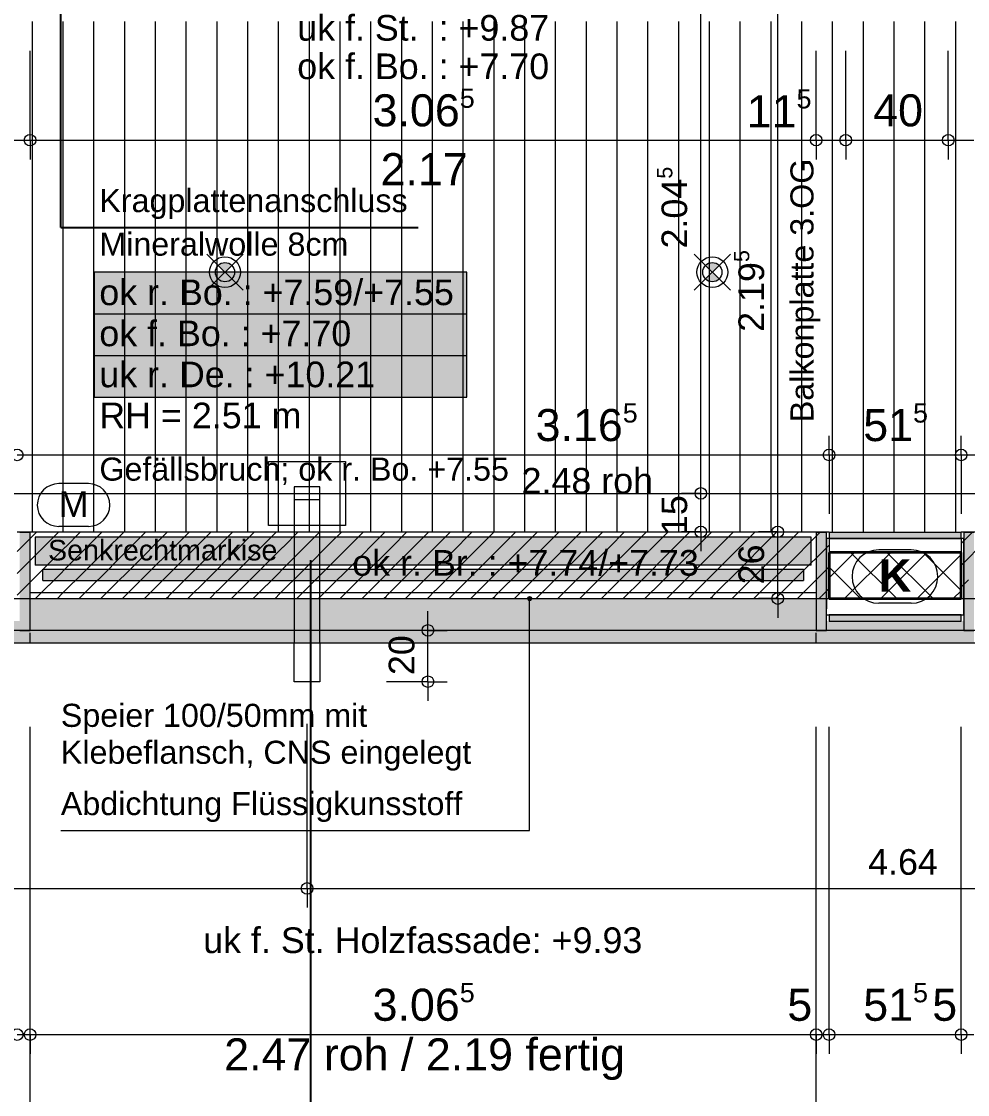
# Model space of a CAD drawing. Header units: metres. Extents: x 0.003 to 0.843, y 0.003 to 0.597.
# Drawn here: x 0.4985 to 0.5723, y 0.0739 to 0.1575 of the extents above; entities that cross this region are included whole.
import ezdxf

# ---------------------------------------------------------------- set-up
doc = ezdxf.new("R2010")
doc.units = ezdxf.units.M
for name, pattern in [('AUSGEZOGEN', [0]), ('LINIE_23', [0.0079, 0.004, -0.0013, 0, -0.0013, 0, -0.0013]), ('PUNKT2', [3.175, 0, -3.175]), ('STRICHLINIE', [19.05, 12.7, -6.35]), ('STRICHPUNKT', [25.4, 12.7, -6.35, 0, -6.35])]:
    doc.linetypes.add(name, pattern=pattern)
for name, color, linetype, lineweight in [('Allgemein', 7, 'AUSGEZOGEN', 18), ('Ausbau Raeume', 7, 'AUSGEZOGEN', 18), ('Bauachsen grob', 7, 'STRICHPUNKT', 13), ('Beton Ansicht', 7, 'AUSGEZOGEN', 13), ('Beton verdeckt vorne', 7, 'STRICHLINIE', 13), ('Bodenplatte', 7, 'AUSGEZOGEN', 18), ('Decke', 7, 'AUSGEZOGEN', 35), ('Detailmasse', 7, 'AUSGEZOGEN', 13), ('Dichtung', 240, 'AUSGEZOGEN', 13), ('Elektro Apparate', 251, 'AUSGEZOGEN', 18), ('Elektro Text', 251, 'AUSGEZOGEN', 18), ('Entwaesserungsb._ Retentionb', 251, 'AUSGEZOGEN', 25), ('Holz Fassadenverkleidung', 7, 'AUSGEZOGEN', 18), ('Holzgelaender', 7, 'AUSGEZOGEN', 25), ('Konstruktion oben', 7, 'STRICHLINIE', 13), ('Rolladen', 7, 'AUSGEZOGEN', 13), ('Spengler', 7, 'AUSGEZOGEN', 18), ('Text Decke', 7, 'AUSGEZOGEN', 25), ('Text Koten', 7, 'AUSGEZOGEN', 25), ('Text Werkplan Ausfuehrung', 7, 'AUSGEZOGEN', 25), ('Unterkonstruktion', 7, 'AUSGEZOGEN', 18), ('Vermassung Decke', 180, 'STRICHLINIE', 25), ('Vorhangbrett', 7, 'AUSGEZOGEN', 13), ('Wand Beton bewehrt', 7, 'AUSGEZOGEN', 35), ('Werkplan- Ausfuehrungsmasse', 7, 'AUSGEZOGEN', 13)]:
    doc.layers.add(name, color=color, linetype=linetype, lineweight=lineweight)
doc.styles.add('ARIAL', font='ARIAL.TTF')

msp = doc.modelspace()

# ---------------------------------------------------------------- hatches: boundary and pattern name
at = {"layer": 'Allgemein', "linetype": 'AUSGEZOGEN', "lineweight": 13}
for points in [[(0.49836, 0.1177), (0.49836, 0.11006), (0.49916, 0.11006), (0.49916, 0.1177)], [(0.56126, 0.11006), (0.56126, 0.1177), (0.56046, 0.1177), (0.56046, 0.11006)], [(0.56146, 0.11722), (0.57176, 0.11722), (0.57176, 0.1177), (0.56146, 0.1177)], [(0.57196, 0.1177), (0.57196, 0.11006), (0.57276, 0.11006), (0.57276, 0.1177)], [(0.57176, 0.11126), (0.56146, 0.11126), (0.56146, 0.11078), (0.57176, 0.11078)]]:
    msp.add_hatch(color=32, dxfattribs=at).paths.add_polyline_path(points)
at = {"layer": 'Elektro Apparate', "linetype": 'AUSGEZOGEN', "lineweight": 18}
h = msp.add_hatch(color=40, dxfattribs=at)
h.paths.add_polyline_path([(0.51489, 0.13746), (0.51436, 0.13799), (0.51383, 0.13746), (0.513892, 0.137404), (0.514193, 0.137259), (0.514527, 0.137259), (0.514828, 0.137404)])
h.paths.add_polyline_path([(0.51383, 0.13852), (0.51436, 0.13799), (0.51489, 0.13852), (0.514828, 0.138576), (0.514527, 0.138721), (0.514193, 0.138721), (0.513892, 0.138576)])
h = msp.add_hatch(color=40, dxfattribs=at)
h.paths.add_polyline_path([(0.55289, 0.13746), (0.55236, 0.13799), (0.55183, 0.13746), (0.551892, 0.137404), (0.552193, 0.137259), (0.552527, 0.137259), (0.552828, 0.137404)])
h.paths.add_polyline_path([(0.55183, 0.13852), (0.55236, 0.13799), (0.55289, 0.13852), (0.552828, 0.138576), (0.552527, 0.138721), (0.552193, 0.138721), (0.551892, 0.138576)])
at = {"layer": 'Holzgelaender', "linetype": 'AUSGEZOGEN', "lineweight": 13}
msp.add_hatch(color=254, dxfattribs=at).paths.add_polyline_path([(0.50016, 0.11484), (0.50016, 0.11394), (0.55946, 0.11394), (0.55946, 0.11484)])
at = {"layer": 'Rolladen', "linetype": 'AUSGEZOGEN', "lineweight": 13, "true_color": 0xf2edfc}
msp.add_hatch(color=7, dxfattribs=at).paths.add_polyline_path([(0.56006, 0.11734), (0.56006, 0.11514), (0.49956, 0.11514), (0.49956, 0.11734)], flags=16)
at = {"layer": 'Spengler', "linetype": 'AUSGEZOGEN', "lineweight": 13}
for points in [[(0.49916, 0.11254), (0.49916, 0.10906), (0.56046, 0.10906), (0.56046, 0.11254)], [(0.44956, 0.10906), (0.49916, 0.10906), (0.49916, 0.11006), (0.49836, 0.11006), (0.49836, 0.11078), (0.45036, 0.11078), (0.45036, 0.11006), (0.44956, 0.11006)], [(0.56046, 0.10906), (0.57276, 0.10906), (0.57276, 0.11006), (0.57196, 0.11006), (0.57196, 0.11078), (0.56126, 0.11078), (0.56126, 0.11006), (0.56046, 0.11006)]]:
    msp.add_hatch(color=254, dxfattribs=at).paths.add_polyline_path(points)
at = {"layer": 'Text Koten', "linetype": 'AUSGEZOGEN', "lineweight": 13}
msp.add_hatch(color=254, dxfattribs=at).paths.add_polyline_path([(0.50416, 0.13799), (0.50416, 0.128257), (0.533227, 0.128257), (0.533227, 0.13799)])
at = {"layer": 'Text Werkplan Ausfuehrung', "linetype": 'AUSGEZOGEN', "lineweight": 13}
for points in [[(0.537967, 0.11254), (0.538267, 0.11254), (0.538246, 0.112615)], [(0.537967, 0.11254), (0.538246, 0.112615), (0.537988, 0.112615)], [(0.537988, 0.112465), (0.538267, 0.11254), (0.537967, 0.11254)], [(0.537988, 0.112615), (0.538246, 0.112615), (0.538192, 0.112669)], [(0.537988, 0.112615), (0.538192, 0.112669), (0.538042, 0.112669)], [(0.537988, 0.112465), (0.538246, 0.112465), (0.538267, 0.11254)], [(0.538042, 0.112411), (0.538246, 0.112465), (0.537988, 0.112465)], [(0.538042, 0.112669), (0.538192, 0.112669), (0.538117, 0.11269)], [(0.538042, 0.112411), (0.538192, 0.112411), (0.538246, 0.112465)], [(0.538192, 0.112411), (0.538042, 0.112411), (0.538117, 0.11239)]]:
    msp.add_hatch(color=11, dxfattribs=at).paths.add_polyline_path(points)

# ---------------------------------------------------------------- linework, layer by layer
at = {"layer": 'Allgemein', "color": 7, "linetype": 'AUSGEZOGEN', "lineweight": 13}
for p, q in [((0.49916, 0.1177), (0.49836, 0.1177)), ((0.49916, 0.11614), (0.49916, 0.1177)), ((0.56126, 0.1177), (0.56046, 0.1177)), ((0.56046, 0.1177), (0.56046, 0.11614)), ((0.56126, 0.11722), (0.56126, 0.1177)), ((0.56126, 0.11614), (0.56126, 0.11722)), ((0.57176, 0.1177), (0.56146, 0.1177)), ((0.56146, 0.1177), (0.56146, 0.11722)), ((0.56146, 0.11722), (0.56166, 0.11722)), ((0.56166, 0.11722), (0.57156, 0.11722)), ((0.57156, 0.11722), (0.57176, 0.11722)), ((0.57176, 0.11722), (0.57176, 0.1177)), ((0.57196, 0.1177), (0.57196, 0.11722)), ((0.57276, 0.1177), (0.57196, 0.1177)), ((0.57196, 0.11722), (0.57196, 0.11654)), ((0.57196, 0.11654), (0.57196, 0.11126)), ((0.49916, 0.11006), (0.49916, 0.11614)), ((0.56046, 0.11614), (0.56046, 0.11006)), ((0.56126, 0.11174), (0.56126, 0.11614)), ((0.56126, 0.11126), (0.56126, 0.11174)), ((0.56126, 0.11006), (0.56126, 0.11126)), ((0.56166, 0.11126), (0.56146, 0.11126)), ((0.56146, 0.11126), (0.56146, 0.11078)), ((0.56146, 0.11078), (0.57176, 0.11078)), ((0.57156, 0.11126), (0.56166, 0.11126)), ((0.57176, 0.11126), (0.57156, 0.11126)), ((0.57176, 0.11078), (0.57176, 0.11126)), ((0.57196, 0.11126), (0.57196, 0.11078)), ((0.57196, 0.11078), (0.57196, 0.11006)), ((0.49836, 0.11006), (0.49916, 0.11006)), ((0.56046, 0.11006), (0.56126, 0.11006)), ((0.57196, 0.11006), (0.57276, 0.11006))]:
    msp.add_line(p, q, dxfattribs=at)
at = {"layer": 'Ausbau Raeume', "color": 254, "linetype": 'AUSGEZOGEN', "lineweight": 18}
for p, q in [((0.499342, 0.150346), (0.499342, 0.157532)), ((0.501742, 0.150346), (0.501742, 0.157532)), ((0.504142, 0.150346), (0.504142, 0.157532)), ((0.506542, 0.150346), (0.506542, 0.157532)), ((0.508942, 0.150346), (0.508942, 0.157532)), ((0.511342, 0.150346), (0.511342, 0.157532)), ((0.513742, 0.150346), (0.513742, 0.157532)), ((0.516142, 0.150346), (0.516142, 0.157532)), ((0.518542, 0.150346), (0.518542, 0.157532)), ((0.520942, 0.150346), (0.520942, 0.157532)), ((0.523342, 0.150346), (0.523342, 0.157532)), ((0.525742, 0.150346), (0.525742, 0.157532)), ((0.528142, 0.150346), (0.528142, 0.157532)), ((0.530542, 0.150346), (0.530542, 0.157532)), ((0.532942, 0.150346), (0.532942, 0.157532)), ((0.535342, 0.150346), (0.535342, 0.157532)), ((0.537742, 0.150346), (0.537742, 0.157532)), ((0.540142, 0.150346), (0.540142, 0.157532)), ((0.542542, 0.150346), (0.542542, 0.157532)), ((0.544942, 0.150346), (0.544942, 0.157532)), ((0.547342, 0.150346), (0.547342, 0.157532)), ((0.549742, 0.150346), (0.549742, 0.157532)), ((0.552142, 0.150346), (0.552142, 0.157532)), ((0.554542, 0.150346), (0.554542, 0.157532)), ((0.556942, 0.150346), (0.556942, 0.157532)), ((0.559342, 0.150346), (0.559342, 0.157532)), ((0.561742, 0.150346), (0.561742, 0.157532)), ((0.564142, 0.150346), (0.564142, 0.157532)), ((0.566542, 0.150346), (0.566542, 0.157532)), ((0.568942, 0.150346), (0.568942, 0.157532)), ((0.571342, 0.150346), (0.571342, 0.157532)), ((0.499342, 0.143146), (0.499342, 0.150332)), ((0.501742, 0.143146), (0.501742, 0.150332)), ((0.504142, 0.143146), (0.504142, 0.150332)), ((0.506542, 0.143146), (0.506542, 0.150332)), ((0.508942, 0.143146), (0.508942, 0.150332)), ((0.511342, 0.143146), (0.511342, 0.150332)), ((0.513742, 0.143146), (0.513742, 0.150332)), ((0.516142, 0.143146), (0.516142, 0.150332)), ((0.518542, 0.143146), (0.518542, 0.150332)), ((0.520942, 0.143146), (0.520942, 0.150332)), ((0.523342, 0.143146), (0.523342, 0.150332)), ((0.525742, 0.143146), (0.525742, 0.150332)), ((0.528142, 0.143146), (0.528142, 0.150332)), ((0.530542, 0.143146), (0.530542, 0.150332)), ((0.532942, 0.143146), (0.532942, 0.150332)), ((0.535342, 0.143146), (0.535342, 0.150332)), ((0.537742, 0.143146), (0.537742, 0.150332)), ((0.540142, 0.143146), (0.540142, 0.150332)), ((0.542542, 0.143146), (0.542542, 0.150332)), ((0.544942, 0.143146), (0.544942, 0.150332)), ((0.547342, 0.143146), (0.547342, 0.150332)), ((0.549742, 0.143146), (0.549742, 0.150332)), ((0.552142, 0.143146), (0.552142, 0.150332)), ((0.554542, 0.143146), (0.554542, 0.150332)), ((0.556942, 0.143146), (0.556942, 0.150332)), ((0.559342, 0.143146), (0.559342, 0.150332)), ((0.561742, 0.143146), (0.561742, 0.150332)), ((0.564142, 0.143146), (0.564142, 0.150332)), ((0.566542, 0.143146), (0.566542, 0.150332)), ((0.568942, 0.143146), (0.568942, 0.150332)), ((0.571342, 0.143146), (0.571342, 0.150332)), ((0.499342, 0.135946), (0.499342, 0.143132)), ((0.501742, 0.135946), (0.501742, 0.143132)), ((0.504142, 0.135946), (0.504142, 0.143132)), ((0.506542, 0.135946), (0.506542, 0.143132)), ((0.508942, 0.135946), (0.508942, 0.143132)), ((0.511342, 0.135946), (0.511342, 0.143132)), ((0.513742, 0.135946), (0.513742, 0.143132)), ((0.516142, 0.135946), (0.516142, 0.143132)), ((0.518542, 0.135946), (0.518542, 0.143132)), ((0.520942, 0.135946), (0.520942, 0.143132)), ((0.523342, 0.135946), (0.523342, 0.143132)), ((0.525742, 0.135946), (0.525742, 0.143132)), ((0.528142, 0.135946), (0.528142, 0.143132)), ((0.530542, 0.135946), (0.530542, 0.143132)), ((0.532942, 0.135946), (0.532942, 0.143132)), ((0.535342, 0.135946), (0.535342, 0.143132)), ((0.537742, 0.135946), (0.537742, 0.143132)), ((0.540142, 0.135946), (0.540142, 0.143132)), ((0.542542, 0.135946), (0.542542, 0.143132)), ((0.544942, 0.135946), (0.544942, 0.143132)), ((0.547342, 0.135946), (0.547342, 0.143132)), ((0.549742, 0.135946), (0.549742, 0.143132)), ((0.552142, 0.135946), (0.552142, 0.143132)), ((0.554542, 0.135946), (0.554542, 0.143132)), ((0.556942, 0.135946), (0.556942, 0.143132)), ((0.559342, 0.135946), (0.559342, 0.143132)), ((0.561742, 0.135946), (0.561742, 0.143132)), ((0.564142, 0.135946), (0.564142, 0.143132)), ((0.566542, 0.135946), (0.566542, 0.143132)), ((0.568942, 0.135946), (0.568942, 0.143132)), ((0.571342, 0.135946), (0.571342, 0.143132)), ((0.499342, 0.128746), (0.499342, 0.135932)), ((0.501742, 0.128746), (0.501742, 0.135932)), ((0.504142, 0.128746), (0.504142, 0.135932)), ((0.506542, 0.128746), (0.506542, 0.135932)), ((0.508942, 0.128746), (0.508942, 0.135932)), ((0.511342, 0.128746), (0.511342, 0.135932)), ((0.513742, 0.128746), (0.513742, 0.135932)), ((0.516142, 0.128746), (0.516142, 0.135932)), ((0.518542, 0.128746), (0.518542, 0.135932)), ((0.520942, 0.128746), (0.520942, 0.135932)), ((0.523342, 0.128746), (0.523342, 0.135932)), ((0.525742, 0.128746), (0.525742, 0.135932)), ((0.528142, 0.128746), (0.528142, 0.135932)), ((0.530542, 0.128746), (0.530542, 0.135932)), ((0.532942, 0.128746), (0.532942, 0.135932)), ((0.535342, 0.128746), (0.535342, 0.135932)), ((0.537742, 0.128746), (0.537742, 0.135932)), ((0.540142, 0.128746), (0.540142, 0.135932)), ((0.542542, 0.128746), (0.542542, 0.135932)), ((0.544942, 0.128746), (0.544942, 0.135932)), ((0.547342, 0.128746), (0.547342, 0.135932)), ((0.549742, 0.128746), (0.549742, 0.135932)), ((0.552142, 0.128746), (0.552142, 0.135932)), ((0.554542, 0.128746), (0.554542, 0.135932)), ((0.556942, 0.128746), (0.556942, 0.135932)), ((0.559342, 0.128746), (0.559342, 0.135932)), ((0.561742, 0.128746), (0.561742, 0.135932)), ((0.564142, 0.128746), (0.564142, 0.135932)), ((0.566542, 0.128746), (0.566542, 0.135932)), ((0.568942, 0.128746), (0.568942, 0.135932)), ((0.571342, 0.128746), (0.571342, 0.135932)), ((0.499342, 0.121546), (0.499342, 0.128732)), ((0.501742, 0.121546), (0.501742, 0.128732)), ((0.504142, 0.121546), (0.504142, 0.128732)), ((0.506542, 0.121546), (0.506542, 0.128732)), ((0.508942, 0.121546), (0.508942, 0.128732)), ((0.511342, 0.121546), (0.511342, 0.128732)), ((0.513742, 0.121546), (0.513742, 0.128732)), ((0.516142, 0.121546), (0.516142, 0.128732)), ((0.518542, 0.121546), (0.518542, 0.128732)), ((0.520942, 0.121546), (0.520942, 0.128732)), ((0.523342, 0.121546), (0.523342, 0.128732)), ((0.525742, 0.121546), (0.525742, 0.128732)), ((0.528142, 0.121546), (0.528142, 0.128732)), ((0.530542, 0.121546), (0.530542, 0.128732)), ((0.532942, 0.121546), (0.532942, 0.128732)), ((0.535342, 0.121546), (0.535342, 0.128732)), ((0.537742, 0.121546), (0.537742, 0.128732)), ((0.540142, 0.121546), (0.540142, 0.128732)), ((0.542542, 0.121546), (0.542542, 0.128732)), ((0.544942, 0.121546), (0.544942, 0.128732)), ((0.547342, 0.121546), (0.547342, 0.128732)), ((0.549742, 0.121546), (0.549742, 0.128732)), ((0.552142, 0.121546), (0.552142, 0.128732)), ((0.554542, 0.121546), (0.554542, 0.128732)), ((0.556942, 0.121546), (0.556942, 0.128732)), ((0.559342, 0.121546), (0.559342, 0.128732)), ((0.561742, 0.121546), (0.561742, 0.128732)), ((0.564142, 0.121546), (0.564142, 0.128732)), ((0.566542, 0.121546), (0.566542, 0.128732)), ((0.568942, 0.121546), (0.568942, 0.128732)), ((0.571342, 0.121546), (0.571342, 0.128732)), ((0.499342, 0.11774), (0.499342, 0.121532)), ((0.501742, 0.11774), (0.501742, 0.121532)), ((0.504142, 0.11774), (0.504142, 0.121532)), ((0.506542, 0.11774), (0.506542, 0.121532)), ((0.508942, 0.11774), (0.508942, 0.121532)), ((0.511342, 0.11774), (0.511342, 0.121532)), ((0.513742, 0.11774), (0.513742, 0.121532)), ((0.516142, 0.11774), (0.516142, 0.121532)), ((0.518542, 0.11774), (0.518542, 0.121532)), ((0.520942, 0.11774), (0.520942, 0.121532)), ((0.523342, 0.11774), (0.523342, 0.121532)), ((0.525742, 0.11774), (0.525742, 0.121532)), ((0.528142, 0.11774), (0.528142, 0.121532)), ((0.530542, 0.11774), (0.530542, 0.121532)), ((0.532942, 0.11774), (0.532942, 0.121532)), ((0.535342, 0.11774), (0.535342, 0.121532)), ((0.537742, 0.11774), (0.537742, 0.121532)), ((0.540142, 0.11774), (0.540142, 0.121532)), ((0.542542, 0.11774), (0.542542, 0.121532)), ((0.544942, 0.11774), (0.544942, 0.121532)), ((0.547342, 0.11774), (0.547342, 0.121532)), ((0.549742, 0.11774), (0.549742, 0.121532)), ((0.552142, 0.11774), (0.552142, 0.121532)), ((0.554542, 0.11774), (0.554542, 0.121532)), ((0.556942, 0.11774), (0.556942, 0.121532)), ((0.559342, 0.11774), (0.559342, 0.121532)), ((0.561742, 0.1177), (0.561742, 0.121532)), ((0.564142, 0.1177), (0.564142, 0.121532)), ((0.566542, 0.1177), (0.566542, 0.121532)), ((0.568942, 0.1177), (0.568942, 0.121532)), ((0.571342, 0.1177), (0.571342, 0.121532))]:
    msp.add_line(p, q, dxfattribs=at)
at = {"layer": 'Bauachsen grob', "color": 32, "linetype": 'LINIE_23', "lineweight": 25, "true_color": 0xc36e14}
msp.add_line((0.52106, 0.01554), (0.52106, 0.58264), dxfattribs=at)
at = {"layer": 'Beton Ansicht', "color": 7, "linetype": 'AUSGEZOGEN', "lineweight": 13}
for p, q in [((0.49816, 0.11774), (0.56146, 0.11774)), ((0.56146, 0.11774), (0.56146, 0.1177)), ((0.57176, 0.11774), (0.57176, 0.1177)), ((0.57176, 0.11774), (0.62836, 0.11774))]:
    msp.add_line(p, q, dxfattribs=at)
at = {"layer": 'Beton verdeckt vorne', "color": 7, "linetype": 'STRICHLINIE', "lineweight": 13}
for p, q in [((0.56146, 0.1177), (0.56146, 0.11614)), ((0.57176, 0.11722), (0.57176, 0.11614)), ((0.49916, 0.11254), (0.56046, 0.11254))]:
    msp.add_line(p, q, dxfattribs=at)
at = {"layer": 'Bodenplatte', "color": 92, "linetype": 'STRICHLINIE', "lineweight": 18}
msp.add_line((0.31516, 0.11254), (0.63356, 0.11254), dxfattribs=at)
at = {"layer": 'Decke', "color": 92, "linetype": 'STRICHPUNKT', "lineweight": 18}
msp.add_line((0.31516, 0.11254), (0.63356, 0.11254), dxfattribs=at)
at = {"layer": 'Detailmasse', "color": 253, "linetype": 'AUSGEZOGEN', "lineweight": 13}
for p, q in [((0.55146, 0.12074), (0.55146, 0.16164)), ((0.55146, 0.12074), (0.54996, 0.12074)), ((0.55146, 0.12074), (0.55296, 0.12074)), ((0.55146, 0.12074), (0.55146, 0.12074)), ((0.55146, 0.11774), (0.55146, 0.12074)), ((0.55146, 0.11774), (0.54996, 0.11774)), ((0.55146, 0.11774), (0.55296, 0.11774)), ((0.55146, 0.11774), (0.55146, 0.11774)), ((0.55146, 0.11774), (0.55146, 0.11624))]:
    msp.add_line(p, q, dxfattribs=at)
at = {"layer": 'Detailmasse', "color": 240, "linetype": 'AUSGEZOGEN', "lineweight": 13}
for p, q in [((0.530188, 0.11006), (0.530188, 0.11156)), ((0.530188, 0.11006), (0.528688, 0.11006)), ((0.530188, 0.11006), (0.531688, 0.11006)), ((0.530188, 0.11006), (0.530188, 0.11006)), ((0.530188, 0.10606), (0.530188, 0.11006)), ((0.530188, 0.10606), (0.528688, 0.10606)), ((0.530188, 0.10606), (0.531688, 0.10606)), ((0.530188, 0.10606), (0.530188, 0.10456)), ((0.52076, 0.08994), (0.52076, 0.09144)), ((0.42796, 0.08994), (0.52076, 0.08994)), ((0.52076, 0.08994), (0.52076, 0.08844)), ((0.52076, 0.08994), (0.61356, 0.08994))]:
    msp.add_line(p, q, dxfattribs=at)
for points in [[(0.530188, 0.10606), (0.528836, 0.10606), (0.528836, 0.10606), (0.52696, 0.10606)], [(0.52076, 0.08994), (0.52076, 0.09064), (0.52076, 0.09064), (0.52076, 0.09064), (0.52076, 0.09064), (0.52076, 0.10278)]]:
    msp.add_lwpolyline(points, dxfattribs=at)
at = {"layer": 'Detailmasse', "color": 253, "linetype": 'AUSGEZOGEN', "lineweight": 13}
for centre in [(0.55146, 0.12074), (0.55146, 0.11774)]:
    msp.add_circle(centre, 0.00045, dxfattribs=at)
at = {"layer": 'Detailmasse', "color": 240, "linetype": 'AUSGEZOGEN', "lineweight": 13}
for centre in [(0.530188, 0.11006), (0.530188, 0.10606), (0.52076, 0.08994)]:
    msp.add_circle(centre, 0.00045, dxfattribs=at)
at = {"layer": 'Dichtung', "color": 21, "linetype": 'AUSGEZOGEN', "lineweight": 13, "true_color": 0xffa8a8}
for p, q in [((0.49816, 0.116199), (0.499701, 0.11774)), ((0.498944, 0.115286), (0.501061, 0.117403)), ((0.501066, 0.117408), (0.501398, 0.11774)), ((0.501914, 0.116559), (0.503095, 0.11774)), ((0.502763, 0.115711), (0.504792, 0.11774)), ((0.505732, 0.116983), (0.506489, 0.11774)), ((0.506581, 0.116135), (0.508186, 0.11774)), ((0.50743, 0.115286), (0.509547, 0.117403)), ((0.509551, 0.117408), (0.509883, 0.11774)), ((0.510399, 0.116559), (0.51158, 0.11774)), ((0.511248, 0.115711), (0.513277, 0.11774)), ((0.514218, 0.116983), (0.514974, 0.11774)), ((0.515066, 0.116135), (0.516671, 0.11774)), ((0.515915, 0.115286), (0.518032, 0.117403)), ((0.518036, 0.117408), (0.518368, 0.11774)), ((0.518885, 0.116559), (0.520065, 0.11774)), ((0.519733, 0.115711), (0.521763, 0.11774)), ((0.522703, 0.116983), (0.52346, 0.11774)), ((0.523552, 0.116135), (0.525157, 0.11774)), ((0.5244, 0.115286), (0.526517, 0.117403)), ((0.526521, 0.117408), (0.526854, 0.11774)), ((0.52737, 0.116559), (0.528551, 0.11774)), ((0.528218, 0.115711), (0.530248, 0.11774)), ((0.531188, 0.116983), (0.531945, 0.11774)), ((0.532037, 0.116135), (0.533642, 0.11774)), ((0.532885, 0.115286), (0.535002, 0.117403)), ((0.535007, 0.117408), (0.535339, 0.11774)), ((0.535855, 0.116559), (0.537036, 0.11774)), ((0.536704, 0.115711), (0.538733, 0.11774)), ((0.539674, 0.116983), (0.54043, 0.11774)), ((0.540522, 0.116135), (0.542127, 0.11774)), ((0.541371, 0.115286), (0.543488, 0.117403)), ((0.543492, 0.117408), (0.543824, 0.11774)), ((0.54434, 0.116559), (0.545521, 0.11774)), ((0.545189, 0.115711), (0.547218, 0.11774)), ((0.548159, 0.116983), (0.548915, 0.11774)), ((0.549007, 0.116135), (0.550612, 0.11774)), ((0.549856, 0.115286), (0.551973, 0.117403)), ((0.551977, 0.117408), (0.55231, 0.11774)), ((0.552826, 0.116559), (0.554007, 0.11774)), ((0.553674, 0.115711), (0.555704, 0.11774)), ((0.556644, 0.116983), (0.557401, 0.11774)), ((0.557493, 0.116135), (0.559098, 0.11774)), ((0.558341, 0.115286), (0.560458, 0.117403)), ((0.560463, 0.117408), (0.560795, 0.11774)), ((0.57176, 0.116826), (0.572674, 0.11774)), ((0.499793, 0.114438), (0.50191, 0.116555)), ((0.503611, 0.114862), (0.505728, 0.116979)), ((0.508278, 0.114438), (0.510395, 0.116555)), ((0.512096, 0.114862), (0.514214, 0.116979)), ((0.516763, 0.114438), (0.51888, 0.116555)), ((0.520582, 0.114862), (0.522699, 0.116979)), ((0.525249, 0.114438), (0.527366, 0.116555)), ((0.529067, 0.114862), (0.531184, 0.116979)), ((0.533734, 0.114438), (0.535851, 0.116555)), ((0.537552, 0.114862), (0.539669, 0.116979)), ((0.542219, 0.114438), (0.544336, 0.116555)), ((0.546038, 0.114862), (0.548155, 0.116979)), ((0.550704, 0.114438), (0.552822, 0.116555)), ((0.554523, 0.114862), (0.55664, 0.116979)), ((0.55919, 0.114438), (0.561307, 0.116555)), ((0.561311, 0.116559), (0.56146, 0.116708)), ((0.57176, 0.115129), (0.57361, 0.116979)), ((0.500641, 0.113589), (0.502758, 0.115706)), ((0.50446, 0.114014), (0.506577, 0.116131)), ((0.509127, 0.113589), (0.511244, 0.115706)), ((0.512945, 0.114014), (0.515062, 0.116131)), ((0.517612, 0.113589), (0.519729, 0.115706)), ((0.52143, 0.114014), (0.523547, 0.116131)), ((0.526097, 0.113589), (0.528214, 0.115706)), ((0.529916, 0.114014), (0.532033, 0.116131)), ((0.534582, 0.113589), (0.536699, 0.115706)), ((0.538401, 0.114014), (0.540518, 0.116131)), ((0.543068, 0.113589), (0.545185, 0.115706)), ((0.546886, 0.114014), (0.549003, 0.116131)), ((0.551553, 0.113589), (0.55367, 0.115706)), ((0.555371, 0.114014), (0.557488, 0.116131)), ((0.49816, 0.114502), (0.49894, 0.115282)), ((0.50149, 0.112741), (0.503607, 0.114858)), ((0.505308, 0.113165), (0.507425, 0.115282)), ((0.509975, 0.112741), (0.512092, 0.114858)), ((0.513793, 0.113165), (0.515911, 0.115282)), ((0.51846, 0.112741), (0.520577, 0.114858)), ((0.522279, 0.113165), (0.524396, 0.115282)), ((0.526946, 0.112741), (0.529063, 0.114858)), ((0.530764, 0.113165), (0.532881, 0.115282)), ((0.535431, 0.112741), (0.537548, 0.114858)), ((0.539249, 0.113165), (0.541366, 0.115282)), ((0.543916, 0.112741), (0.546033, 0.114858)), ((0.547735, 0.113165), (0.549852, 0.115282)), ((0.552402, 0.112741), (0.554519, 0.114858)), ((0.55622, 0.113165), (0.558337, 0.115282)), ((0.560038, 0.113589), (0.56146, 0.115011)), ((0.49816, 0.112805), (0.499789, 0.114434)), ((0.502986, 0.11254), (0.504455, 0.114009)), ((0.50638, 0.11254), (0.508274, 0.114434)), ((0.511471, 0.11254), (0.512941, 0.114009)), ((0.514865, 0.11254), (0.516759, 0.114434)), ((0.519957, 0.11254), (0.521426, 0.114009)), ((0.523351, 0.11254), (0.525244, 0.114434)), ((0.528442, 0.11254), (0.529911, 0.114009)), ((0.531836, 0.11254), (0.53373, 0.114434)), ((0.536927, 0.11254), (0.538397, 0.114009)), ((0.540321, 0.11254), (0.542215, 0.114434)), ((0.545412, 0.11254), (0.546882, 0.114009)), ((0.548807, 0.11254), (0.5507, 0.114434)), ((0.553898, 0.11254), (0.555367, 0.114009)), ((0.557292, 0.11254), (0.559185, 0.114434)), ((0.57176, 0.113432), (0.572338, 0.114009)), ((0.499592, 0.11254), (0.500637, 0.113585)), ((0.504683, 0.11254), (0.505304, 0.113161)), ((0.508077, 0.11254), (0.509122, 0.113585)), ((0.513168, 0.11254), (0.513789, 0.113161)), ((0.516563, 0.11254), (0.517608, 0.113585)), ((0.521654, 0.11254), (0.522275, 0.113161)), ((0.525048, 0.11254), (0.526093, 0.113585)), ((0.530139, 0.11254), (0.53076, 0.113161)), ((0.533533, 0.11254), (0.534578, 0.113585)), ((0.538624, 0.11254), (0.539245, 0.113161)), ((0.542018, 0.11254), (0.543063, 0.113585)), ((0.54711, 0.11254), (0.54773, 0.113161)), ((0.550504, 0.11254), (0.551549, 0.113585)), ((0.555595, 0.11254), (0.556216, 0.113161)), ((0.558989, 0.11254), (0.560034, 0.113585)), ((0.560887, 0.112741), (0.56146, 0.113314)), ((0.501289, 0.11254), (0.501486, 0.112737)), ((0.509774, 0.11254), (0.509971, 0.112737)), ((0.51826, 0.11254), (0.518456, 0.112737)), ((0.526745, 0.11254), (0.526941, 0.112737)), ((0.53523, 0.11254), (0.535427, 0.112737)), ((0.543715, 0.11254), (0.543912, 0.112737)), ((0.552201, 0.11254), (0.552397, 0.112737)), ((0.560686, 0.11254), (0.560883, 0.112737))]:
    msp.add_line(p, q, dxfattribs=at)
at = {"layer": 'Elektro Apparate', "color": 40, "linetype": 'AUSGEZOGEN', "lineweight": 18}
for p, q in [((0.512946, 0.139404), (0.515774, 0.136576)), ((0.512946, 0.136576), (0.515774, 0.139404)), ((0.550946, 0.139404), (0.553774, 0.136576)), ((0.550946, 0.136576), (0.553774, 0.139404))]:
    msp.add_line(p, q, dxfattribs=at)
for centre, radius in [((0.51436, 0.13799), 0.0012), ((0.55236, 0.13799), 0.0012), ((0.51436, 0.13799), 0.00075), ((0.55236, 0.13799), 0.00075)]:
    msp.add_circle(centre, radius, dxfattribs=at)
at = {"layer": 'Elektro Text', "color": 40, "linetype": 'AUSGEZOGEN', "lineweight": 18}
for p, q in [((0.503721, 0.1215), (0.501393, 0.1215)), ((0.503721, 0.118167), (0.501393, 0.118167))]:
    msp.add_line(p, q, dxfattribs=at)
for centre, start, end in [((0.501393, 0.119833), 90, 270), ((0.503721, 0.119833), 270, 90)]:
    msp.add_arc(centre, 0.001667, start, end, dxfattribs=at)
at = {"layer": 'Entwaesserungsb._ Retentionb', "color": 7, "linetype": 'PUNKT2', "lineweight": 13}
msp.add_line((0.47636, 0.12074), (0.62836, 0.12074), dxfattribs=at)
at = {"layer": 'Holz Fassadenverkleidung', "color": 7, "linetype": 'PUNKT2', "lineweight": 13}
msp.add_line((0.31268, 0.11006), (0.63604, 0.11006), dxfattribs=at)
at = {"layer": 'Holzgelaender', "color": 7, "linetype": 'AUSGEZOGEN', "lineweight": 13}
for p, q in [((0.50016, 0.11394), (0.50016, 0.11484)), ((0.50016, 0.11484), (0.55946, 0.11484)), ((0.55946, 0.11484), (0.55946, 0.11394)), ((0.50016, 0.11394), (0.55946, 0.11394))]:
    msp.add_line(p, q, dxfattribs=at)
at = {"layer": 'Konstruktion oben', "color": 7, "linetype": 'STRICHPUNKT', "lineweight": 18}
for p, q in [((0.49916, 0.11302), (0.56046, 0.11302)), ((0.63604, 0.11006), (0.31268, 0.11006))]:
    msp.add_line(p, q, dxfattribs=at)
at = {"layer": 'Rolladen', "color": 202, "linetype": 'STRICHPUNKT', "lineweight": 13}
for p, q in [((0.49956, 0.11734), (0.49956, 0.11514)), ((0.56006, 0.11734), (0.49956, 0.11734)), ((0.56006, 0.11514), (0.56006, 0.11734)), ((0.56006, 0.11514), (0.49956, 0.11514))]:
    msp.add_line(p, q, dxfattribs=at)
at = {"layer": 'Spengler', "color": 240, "linetype": 'PUNKT2', "lineweight": 13}
for p, q in [((0.51776, 0.12324), (0.52376, 0.12324)), ((0.51776, 0.11824), (0.51776, 0.12324)), ((0.52376, 0.12324), (0.52376, 0.11824)), ((0.52376, 0.11824), (0.51776, 0.11824))]:
    msp.add_line(p, q, dxfattribs=at)
at = {"layer": 'Spengler', "color": 240, "linetype": 'STRICHLINIE', "lineweight": 18}
for p, q in [((0.52176, 0.12124), (0.51976, 0.12124)), ((0.51976, 0.12124), (0.51976, 0.10906)), ((0.52176, 0.10906), (0.52176, 0.12124)), ((0.52176, 0.12024), (0.51976, 0.12024))]:
    msp.add_line(p, q, dxfattribs=at)
at = {"layer": 'Spengler', "color": 7, "linetype": 'AUSGEZOGEN', "lineweight": 13}
for p, q in [((0.49916, 0.11254), (0.56046, 0.11254)), ((0.49916, 0.10906), (0.49916, 0.10986)), ((0.56046, 0.10906), (0.56046, 0.10986)), ((0.63704, 0.10906), (0.31168, 0.10906))]:
    msp.add_line(p, q, dxfattribs=at)
at = {"layer": 'Spengler', "color": 240, "linetype": 'AUSGEZOGEN', "lineweight": 13}
for p, q in [((0.51976, 0.10606), (0.51976, 0.10906)), ((0.52176, 0.10906), (0.52176, 0.10606)), ((0.52176, 0.10606), (0.51976, 0.10606))]:
    msp.add_line(p, q, dxfattribs=at)
at = {"layer": 'Text Decke', "color": 92, "linetype": 'AUSGEZOGEN', "lineweight": 25}
for q in [(0.501566, 0.16244), (0.529432, 0.14147)]:
    msp.add_line((0.501566, 0.14147), q, dxfattribs=at)
at = {"layer": 'Text Koten', "color": 7, "linetype": 'AUSGEZOGEN', "lineweight": 13}
for p, q in [((0.50416, 0.13799), (0.50416, 0.128257)), ((0.533227, 0.13799), (0.50416, 0.13799)), ((0.533227, 0.128257), (0.533227, 0.13799)), ((0.50416, 0.134746), (0.533227, 0.134746)), ((0.50416, 0.131501), (0.533227, 0.131501)), ((0.50416, 0.128257), (0.533227, 0.128257))]:
    msp.add_line(p, q, dxfattribs=at)
at = {"layer": 'Text Werkplan Ausfuehrung', "color": 92, "linetype": 'AUSGEZOGEN', "lineweight": 13}
for p, q in [((0.567861, 0.11634), (0.565339, 0.11634)), ((0.567861, 0.112173), (0.565339, 0.112173))]:
    msp.add_line(p, q, dxfattribs=at)
at = {"layer": 'Text Werkplan Ausfuehrung', "color": 11, "linetype": 'AUSGEZOGEN', "lineweight": 13, "true_color": 0xff8c8c}
for p, q in [((0.537967, 0.11254), (0.537967, 0.11254)), ((0.538117, 0.11269), (0.538117, 0.11269)), ((0.538117, 0.094453), (0.538117, 0.11254)), ((0.538117, 0.11239), (0.538117, 0.11239)), ((0.538267, 0.11254), (0.538267, 0.11254)), ((0.50156, 0.094453), (0.538117, 0.094453))]:
    msp.add_line(p, q, dxfattribs=at)
msp.add_circle((0.538117, 0.11254), 0.00015, dxfattribs=at)
at = {"layer": 'Text Werkplan Ausfuehrung', "color": 92, "linetype": 'AUSGEZOGEN', "lineweight": 13}
for centre, start, end in [((0.565339, 0.114257), 90, 270), ((0.567861, 0.114257), 270, 90)]:
    msp.add_arc(centre, 0.002083, start, end, dxfattribs=at)
at = {"layer": 'Unterkonstruktion', "color": 7, "linetype": 'AUSGEZOGEN', "lineweight": 13}
for p, q in [((0.56146, 0.11722), (0.56126, 0.11722)), ((0.56126, 0.11722), (0.56126, 0.11614)), ((0.56166, 0.11722), (0.56146, 0.11722)), ((0.57156, 0.11722), (0.56166, 0.11722)), ((0.57176, 0.11722), (0.57156, 0.11722)), ((0.57196, 0.11722), (0.57176, 0.11722)), ((0.57196, 0.11654), (0.57196, 0.11722)), ((0.57196, 0.11126), (0.57196, 0.11654)), ((0.56126, 0.11614), (0.56126, 0.11174)), ((0.56146, 0.11254), (0.56146, 0.11614)), ((0.56146, 0.11614), (0.56166, 0.11614)), ((0.56166, 0.11614), (0.57156, 0.11614)), ((0.57156, 0.11614), (0.57176, 0.11614)), ((0.57176, 0.11614), (0.57176, 0.11254)), ((0.56166, 0.11254), (0.56146, 0.11254)), ((0.57156, 0.11254), (0.56166, 0.11254)), ((0.57176, 0.11254), (0.57156, 0.11254)), ((0.56126, 0.11126), (0.56146, 0.11126)), ((0.56146, 0.11126), (0.56166, 0.11126)), ((0.56166, 0.11126), (0.57156, 0.11126)), ((0.57156, 0.11126), (0.57176, 0.11126)), ((0.57176, 0.11126), (0.57196, 0.11126))]:
    msp.add_line(p, q, dxfattribs=at)
at = {"layer": 'Vermassung Decke', "color": 92, "linetype": 'AUSGEZOGEN', "lineweight": 13}
for p, q in [((0.55746, 0.11774), (0.55746, 0.16164)), ((0.55746, 0.11774), (0.55596, 0.11774)), ((0.55746, 0.11774), (0.55896, 0.11774)), ((0.55746, 0.11774), (0.55746, 0.11774)), ((0.55746, 0.11254), (0.55596, 0.11254)), ((0.55746, 0.11254), (0.55896, 0.11254)), ((0.55746, 0.11254), (0.55746, 0.11254)), ((0.55746, 0.11254), (0.55746, 0.11104))]:
    msp.add_line(p, q, dxfattribs=at)
msp.add_lwpolyline([(0.55746, 0.11254), (0.55746, 0.115029), (0.55746, 0.115029), (0.55746, 0.11774)], dxfattribs=at)
for centre in [(0.55746, 0.11774), (0.55746, 0.11254)]:
    msp.add_circle(centre, 0.00045, dxfattribs=at)
at = {"layer": 'Wand Beton bewehrt', "color": 7, "linetype": 'AUSGEZOGEN', "lineweight": 35}
for p, q in [((0.56166, 0.11614), (0.56146, 0.11614)), ((0.56146, 0.11614), (0.56146, 0.11254)), ((0.57156, 0.11614), (0.56166, 0.11614)), ((0.57176, 0.11614), (0.57156, 0.11614)), ((0.57176, 0.11254), (0.57176, 0.11614)), ((0.56146, 0.11254), (0.56166, 0.11254)), ((0.56166, 0.11254), (0.57156, 0.11254)), ((0.57156, 0.11254), (0.57176, 0.11254))]:
    msp.add_line(p, q, dxfattribs=at)
at = {"layer": 'Wand Beton bewehrt', "color": 7, "linetype": 'AUSGEZOGEN', "lineweight": 13}
for p, q in [((0.56146, 0.114163), (0.563437, 0.11614)), ((0.562666, 0.11254), (0.566266, 0.11614)), ((0.566745, 0.11254), (0.563145, 0.11614)), ((0.565494, 0.11254), (0.569094, 0.11614)), ((0.569573, 0.11254), (0.565973, 0.11614)), ((0.568323, 0.11254), (0.57176, 0.115977)), ((0.57176, 0.113181), (0.568801, 0.11614)), ((0.57176, 0.11601), (0.57163, 0.11614)), ((0.563916, 0.11254), (0.56146, 0.114996)), ((0.571151, 0.11254), (0.57176, 0.113149))]:
    msp.add_line(p, q, dxfattribs=at)
at = {"layer": 'Werkplan- Ausfuehrungsmasse', "color": 7, "linetype": 'AUSGEZOGEN', "lineweight": 13}
for p, q in [((0.49916, 0.14828), (0.49916, 0.14978)), ((0.56046, 0.14828), (0.56046, 0.14978)), ((0.56276, 0.14828), (0.56276, 0.14978)), ((0.57076, 0.14828), (0.57076, 0.14978)), ((0.49686, 0.14828), (0.49916, 0.14828)), ((0.49916, 0.14828), (0.49916, 0.14678)), ((0.49916, 0.14828), (0.56046, 0.14828)), ((0.56046, 0.14828), (0.56046, 0.14678)), ((0.56046, 0.14828), (0.56276, 0.14828)), ((0.56276, 0.14828), (0.56276, 0.14678)), ((0.56276, 0.14828), (0.57076, 0.14828)), ((0.57076, 0.14828), (0.57076, 0.14678)), ((0.57076, 0.14828), (0.57276, 0.14828)), ((0.56146, 0.12374), (0.56146, 0.12524)), ((0.57176, 0.12374), (0.57176, 0.12524)), ((0.49816, 0.12374), (0.56146, 0.12374)), ((0.56146, 0.12374), (0.56146, 0.12224)), ((0.56146, 0.12374), (0.57176, 0.12374)), ((0.57176, 0.12374), (0.57176, 0.12224)), ((0.57176, 0.12374), (0.62836, 0.12374)), ((0.49916, 0.07854), (0.49916, 0.08004)), ((0.56046, 0.07854), (0.56046, 0.08004)), ((0.56146, 0.07854), (0.56146, 0.08004)), ((0.57176, 0.07854), (0.57176, 0.08004)), ((0.49816, 0.07854), (0.49916, 0.07854)), ((0.49916, 0.07854), (0.49916, 0.07704)), ((0.49916, 0.07854), (0.56046, 0.07854)), ((0.56046, 0.07854), (0.56046, 0.07704)), ((0.56046, 0.07854), (0.56146, 0.07854)), ((0.56146, 0.07854), (0.56146, 0.07704)), ((0.56146, 0.07854), (0.57176, 0.07854)), ((0.57176, 0.07854), (0.57176, 0.07704)), ((0.57176, 0.07854), (0.57276, 0.07854))]:
    msp.add_line(p, q, dxfattribs=at)
for points in [[(0.49916, 0.14828), (0.49916, 0.148905), (0.49916, 0.148905), (0.49916, 0.148905), (0.49916, 0.148905), (0.49916, 0.148905), (0.49916, 0.148905), (0.49916, 0.148905), (0.49916, 0.148905), (0.49916, 0.148905), (0.49916, 0.148905), (0.49916, 0.148905), (0.49916, 0.148905), (0.49916, 0.148905), (0.49916, 0.148905), (0.49916, 0.149021), (0.49916, 0.149021), (0.49916, 0.149037), (0.49916, 0.149037), (0.49916, 0.15524)], [(0.56046, 0.14828), (0.56046, 0.148905), (0.56046, 0.148905), (0.56046, 0.148905), (0.56046, 0.148905), (0.56046, 0.148905), (0.56046, 0.148905), (0.56046, 0.148905), (0.56046, 0.148905), (0.56046, 0.148905), (0.56046, 0.148905), (0.56046, 0.148905), (0.56046, 0.148905), (0.56046, 0.148905), (0.56046, 0.148905), (0.56046, 0.15524)], [(0.56276, 0.14828), (0.56276, 0.148905), (0.56276, 0.148905), (0.56276, 0.148905), (0.56276, 0.148905), (0.56276, 0.148905), (0.56276, 0.148905), (0.56276, 0.148905), (0.56276, 0.148905), (0.56276, 0.148905), (0.56276, 0.148905), (0.56276, 0.148905), (0.56276, 0.148905), (0.56276, 0.148905), (0.56276, 0.148905), (0.56276, 0.15524)], [(0.57076, 0.14828), (0.57076, 0.148905), (0.57076, 0.148905), (0.57076, 0.148905), (0.57076, 0.148905), (0.57076, 0.148905), (0.57076, 0.148905), (0.57076, 0.148905), (0.57076, 0.148905), (0.57076, 0.148905), (0.57076, 0.148905), (0.57076, 0.148905), (0.57076, 0.148905), (0.57076, 0.15524)], [(0.56146, 0.12374), (0.56146, 0.120792), (0.56146, 0.120792), (0.56146, 0.11914)], [(0.57176, 0.12374), (0.57176, 0.120641), (0.57176, 0.120641), (0.57176, 0.11914)], [(0.49916, 0.07854), (0.49916, 0.0792), (0.49916, 0.0792), (0.49916, 0.079205), (0.49916, 0.079205), (0.49916, 0.079217), (0.49916, 0.079217), (0.49916, 0.079226), (0.49916, 0.079226), (0.49916, 0.079315), (0.49916, 0.079315), (0.49916, 0.079315), (0.49916, 0.079315), (0.49916, 0.079315), (0.49916, 0.079315), (0.49916, 0.10254)], [(0.56046, 0.07854), (0.56046, 0.07917), (0.56046, 0.07917), (0.56046, 0.079185), (0.56046, 0.079185), (0.56046, 0.079198), (0.56046, 0.079198), (0.56046, 0.079315), (0.56046, 0.079315), (0.56046, 0.079315), (0.56046, 0.079315), (0.56046, 0.10254)], [(0.56146, 0.07854), (0.56146, 0.079169), (0.56146, 0.079169), (0.56146, 0.079185), (0.56146, 0.079185), (0.56146, 0.079197), (0.56146, 0.079197), (0.56146, 0.079315), (0.56146, 0.079315), (0.56146, 0.079315), (0.56146, 0.079315), (0.56146, 0.10254)], [(0.57176, 0.07854), (0.57176, 0.079179), (0.57176, 0.079179), (0.57176, 0.079193), (0.57176, 0.079193), (0.57176, 0.079315), (0.57176, 0.079315), (0.57176, 0.10254)], [(0.49916, 0.05854), (0.49916, 0.059315), (0.49916, 0.059315), (0.49916, 0.059315), (0.49916, 0.059315), (0.49916, 0.059315), (0.49916, 0.059315), (0.49916, 0.09078)], [(0.56046, 0.05854), (0.56046, 0.059315), (0.56046, 0.059315), (0.56046, 0.059315), (0.56046, 0.059315), (0.56046, 0.09078)]]:
    msp.add_lwpolyline(points, dxfattribs=at)
for centre in [(0.49916, 0.14828), (0.56046, 0.14828), (0.56276, 0.14828), (0.57076, 0.14828), (0.49816, 0.12374), (0.56146, 0.12374), (0.57176, 0.12374), (0.49816, 0.07854), (0.49916, 0.07854), (0.56046, 0.07854), (0.56146, 0.07854), (0.57176, 0.07854)]:
    msp.add_circle(centre, 0.00045, dxfattribs=at)

# ---------------------------------------------------------------- texts
at = {"layer": 'Detailmasse', "color": 253, "linetype": 'AUSGEZOGEN', "lineweight": 13, "attachment_point": 7, "rotation": 90, "style": 'ARIAL'}
for s, insert, char_height, width in [('5', (0.549259, 0.145276), 0.0012, 0.0006), ('2.04', (0.550426, 0.139838), 0.002, 0.001), ('15', (0.550426, 0.117494), 0.002, 0.001)]:
    msp.add_mtext(s, dxfattribs=dict(at, insert=insert, char_height=char_height, width=width))
at = {"layer": 'Detailmasse', "color": 240, "linetype": 'AUSGEZOGEN', "lineweight": 13, "insert": (0.529154, 0.106573), "char_height": 0.002, "width": 0.001, "attachment_point": 7, "rotation": 90, "style": 'ARIAL'}
msp.add_mtext('20', dxfattribs=at)
at = {"layer": 'Detailmasse', "color": 240, "linetype": 'AUSGEZOGEN', "lineweight": 13, "insert": (0.564509, 0.090974), "char_height": 0.002, "width": 0.001, "attachment_point": 7, "style": 'ARIAL'}
msp.add_mtext('4.64', dxfattribs=at)
at = {"layer": 'Elektro Text', "color": 40, "linetype": 'AUSGEZOGEN', "lineweight": 18, "insert": (0.501393, 0.1189), "char_height": 0.002, "width": 0.001, "attachment_point": 7, "style": 'ARIAL'}
msp.add_mtext('M', dxfattribs=at)
at = {"layer": 'Entwaesserungsb._ Retentionb', "color": 7, "linetype": 'AUSGEZOGEN', "lineweight": 13, "insert": (0.504566, 0.1214), "char_height": 0.0018, "width": 0.0009, "attachment_point": 7, "style": 'ARIAL'}
msp.add_mtext('Gefällsbruch;\\~ok\\~r.\\~Bo.\\~+7.55', dxfattribs=at)
at = {"layer": 'Text Decke', "color": 92, "linetype": 'AUSGEZOGEN', "lineweight": 25, "char_height": 0.0018, "width": 0.0009, "attachment_point": 7, "style": 'ARIAL'}
for s, insert in [('Kragplattenanschluss\\~', (0.504562, 0.14213)), ('Mineralwolle\\~8cm', (0.504562, 0.13925))]:
    msp.add_mtext(s, dxfattribs=dict(at, insert=insert))
at = {"layer": 'Text Koten', "color": 7, "linetype": 'AUSGEZOGEN', "lineweight": 25, "char_height": 0.002, "width": 0.001, "attachment_point": 7, "style": 'ARIAL'}
for s, insert in [('uk\\~f.\\~St.\\~\\~:\\~+9.87', (0.519993, 0.156013)), ('ok\\~f.\\~Bo.\\~:\\~+7.70', (0.519993, 0.153013)), ('ok\\~r.\\~Br.\\~:\\~+7.74/+7.73', (0.524285, 0.114296)), ('uk\\~f.\\~St.\\~Holzfassade:\\~+9.93', (0.51266, 0.084873))]:
    msp.add_mtext(s, dxfattribs=dict(at, insert=insert))
at = {"layer": 'Text Koten', "color": 7, "linetype": 'AUSGEZOGEN', "lineweight": 13, "char_height": 0.002, "width": 0.001, "attachment_point": 7, "style": 'ARIAL'}
for s, insert in [('ok\\~r.\\~Bo.\\~:\\~+7.59/+7.55', (0.50456, 0.13539)), ('ok\\~f.\\~Bo.\\~:\\~+7.70', (0.50456, 0.13219)), ('uk\\~r.\\~De.\\~:\\~+10.21', (0.50456, 0.12899)), ('RH\\~=\\~2.51\\~m', (0.50456, 0.12579))]:
    msp.add_mtext(s, dxfattribs=dict(at, insert=insert))
at = {"layer": 'Text Werkplan Ausfuehrung', "color": 92, "linetype": 'AUSGEZOGEN', "lineweight": 13, "insert": (0.565339, 0.11309), "char_height": 0.0025, "width": 0.00125, "attachment_point": 7, "style": 'ARIAL'}
msp.add_mtext('\\fArial|i0|b1|c0|p0;K', dxfattribs=at)
at = {"layer": 'Text Werkplan Ausfuehrung', "color": 240, "linetype": 'AUSGEZOGEN', "lineweight": 25, "char_height": 0.0018, "width": 0.0009, "attachment_point": 7, "style": 'ARIAL'}
for s, insert in [('Speier\\~100/50mm\\~mit', (0.50156, 0.101993)), ('Klebeflansch,\\~CNS\\~eingelegt', (0.50156, 0.099113))]:
    msp.add_mtext(s, dxfattribs=dict(at, insert=insert))
at = {"layer": 'Text Werkplan Ausfuehrung', "color": 11, "linetype": 'AUSGEZOGEN', "lineweight": 25, "true_color": 0xff8c8c, "insert": (0.50156, 0.095113), "char_height": 0.0018, "width": 0.0009, "attachment_point": 7, "style": 'ARIAL'}
msp.add_mtext('Abdichtung\\~Flüssigkunsstoff', dxfattribs=at)
at = {"layer": 'Vermassung Decke', "color": 92, "linetype": 'AUSGEZOGEN', "lineweight": 13, "attachment_point": 7, "rotation": 90, "style": 'ARIAL'}
for s, insert, char_height, width in [('Balkonplatte\\~3.OG', (0.560792, 0.126295), 0.0018, 0.0009), ('5', (0.555259, 0.138776), 0.0012, 0.0006), ('2.19', (0.556426, 0.133338), 0.002, 0.001), ('26', (0.556426, 0.11365), 0.002, 0.001)]:
    msp.add_mtext(s, dxfattribs=dict(at, insert=insert, char_height=char_height, width=width))
at = {"layer": 'Vorhangbrett', "color": 191, "linetype": 'AUSGEZOGEN', "lineweight": 13, "true_color": 0xbe96ea, "insert": (0.50056, 0.115493), "char_height": 0.0016, "width": 0.0008, "attachment_point": 7, "style": 'ARIAL'}
msp.add_mtext('Senkrechtmarkise', dxfattribs=at)
at = {"layer": 'Werkplan- Ausfuehrungsmasse', "color": 7, "linetype": 'AUSGEZOGEN', "lineweight": 13, "attachment_point": 7, "style": 'ARIAL'}
for s, insert, char_height, width in [('5', (0.532668, 0.150783), 0.0015, 0.00075), ('3.06', (0.525871, 0.149324), 0.0025, 0.00125), ('11', (0.555044, 0.14928), 0.0025, 0.00125), ('5', (0.558928, 0.150738), 0.0015, 0.00075), ('40', (0.564901, 0.149323), 0.0025, 0.00125), ('2.17', (0.526491, 0.14477), 0.0025, 0.00125), ('3.16', (0.53858, 0.124784), 0.0025, 0.00125), ('5', (0.545377, 0.126243), 0.0015, 0.00075), ('51', (0.564127, 0.124783), 0.0025, 0.00125), ('5', (0.568012, 0.126241), 0.0015, 0.00075), ('2.48\\~roh', (0.537488, 0.120698), 0.002, 0.001), ('3.06', (0.525871, 0.079584), 0.0025, 0.00125), ('5', (0.532668, 0.081043), 0.0015, 0.00075), ('5', (0.558207, 0.079583), 0.0025, 0.00125), ('51', (0.564127, 0.079583), 0.0025, 0.00125), ('5', (0.568012, 0.081041), 0.0015, 0.00075), ('5', (0.569507, 0.079583), 0.0025, 0.00125), ('2.47\\~roh\\~/\\~2.19\\~fertig', (0.514298, 0.074997), 0.0025, 0.00125)]:
    msp.add_mtext(s, dxfattribs=dict(at, insert=insert, char_height=char_height, width=width))

doc.saveas('drawing.dxf')
